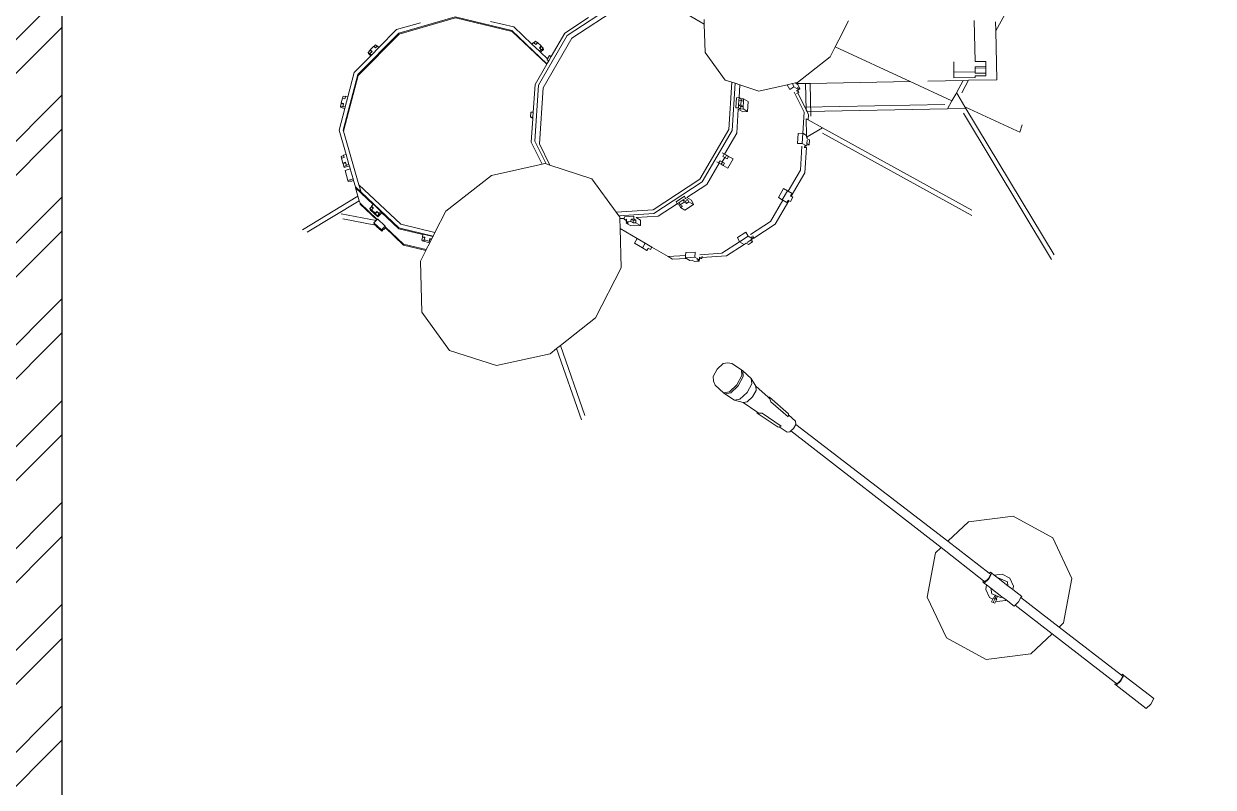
# Model space of a CAD drawing. Header units: metres. Extents: x 217 to 1422, y -179 to 129.
# Drawn here: x 331.323 to 334.422, y 40.325 to 42.314 of the extents above; entities that cross this region are included whole.
import ezdxf

# ---------------------------------------------------------------- set-up
doc = ezdxf.new("R2010")
doc.units = ezdxf.units.M
doc.header["$LTSCALE"] = 0.5
doc.header["$MEASUREMENT"] = 0

# ---------------------------------------------------------------- blocks, each defined once
blk = doc.blocks.new('Drum Kit')
at = {"lineweight": 0}
for p, q in [((-20.825, 21.397), (-30.807, 27.419)), ((-20.506, 21.573), (-30.488, 27.595)), ((-9.213, 26.92), (-15.206, 23.611)), ((-22.112, 25.264), (-21.611, 25.403)), ((-22.029, 25.041), (-22.112, 25.264)), ((-22.029, 25.041), (-20.389, 21.503)), ((-18.539, 23.675), (-18.576, 21.751)), ((-18.539, 23.675), (-15.206, 23.611)), ((-15.206, 23.611), (-14.575, 23.599)), ((-18.259, 22.941), (-18.273, 22.213)), ((-18.076, 22.938), (-18.259, 22.941)), ((-18.076, 22.938), (-18.09, 22.209)), ((-18.076, 22.938), (-17.725, 22.931)), ((-17.725, 22.931), (-17.739, 22.202)), ((-17.634, 22.929), (-17.725, 22.931)), ((-17.648, 22.201), (-17.634, 22.929)), ((-17.282, 22.922), (-17.634, 22.929)), ((-17.296, 22.194), (-17.282, 22.922)), ((-22.177, 11.779), (-27.811, 21.985)), ((-21.812, 11.772), (-27.446, 21.978)), ((-18.379, 22.215), (-18.407, 20.758)), ((-18.273, 22.213), (-18.379, 22.215)), ((-18.09, 22.209), (-18, 22.208)), ((-18.028, 20.751), (-18, 22.208)), ((-18, 22.208), (-17.739, 22.202)), ((-17.739, 22.202), (-17.648, 22.201)), ((-17.296, 22.194), (-14.497, 22.14)), ((-20.506, 21.573), (-20.531, 20.312)), ((-20.389, 21.503), (-20.506, 21.573)), ((-19.576, 21.012), (-20.389, 21.503)), ((-18.583, 21.386), (-19.426, 20.921)), ((-18.576, 21.751), (-19.419, 21.286)), ((-18.63, 18.97), (-18.583, 21.386)), ((-18.583, 21.386), (-18.576, 21.751)), ((-20.531, 20.312), (-20.715, 10.72)), ((-20.531, 20.312), (-19.979, 20.616)), ((-19.979, 20.616), (-19.512, 20.874)), ((-19.979, 20.616), (-18.653, 17.756)), ((-19.426, 20.921), (-19.576, 21.012)), ((-19.512, 20.874), (-19.426, 20.921)), ((-18.407, 20.758), (-18.028, 20.751)), ((-17.324, 20.737), (-18.028, 20.751)), ((-20.219, 20.123), (-20.402, 10.567)), ((-18.653, 17.756), (-18.784, 10.937)), ((-18.653, 17.756), (-16.287, 12.649)), ((-14.505, 13.558), (-15.813, 12.891)), ((-16.965, 12.303), (-18.722, 10.062)), ((-16.287, 12.649), (-16.965, 12.303)), ((-15.813, 12.891), (-16.287, 12.649)), ((-21.812, 11.772), (-22.439, 10.733)), ((-21.279, 10.807), (-21.812, 11.772)), ((-24.888, 10.577), (-26.494, 9.642)), ((-23.159, 10.687), (-24.888, 10.577)), ((-23.169, 10.526), (-23.159, 10.687)), ((-23.069, 10.532), (-23.159, 10.687)), ((-23.059, 10.693), (-23.069, 10.532)), ((-22.993, 10.698), (-23.059, 10.693)), ((-22.878, 10.383), (-23.059, 10.693)), ((-22.983, 10.859), (-22.993, 10.698)), ((-22.893, 10.704), (-22.993, 10.698)), ((-22.983, 10.859), (-22.649, 10.881)), ((-22.983, 10.859), (-22.893, 10.704)), ((-22.659, 10.719), (-22.893, 10.704)), ((-22.649, 10.881), (-22.559, 10.725)), ((-22.559, 10.725), (-22.439, 10.733)), ((-22.439, 10.733), (-22.464, 10.692)), ((-22.464, 10.692), (-22.336, 10.689)), ((-22.336, 10.689), (-22.184, 10.427)), ((-22.336, 10.689), (-21.203, 10.667)), ((-20.936, 10.829), (-21.279, 10.807)), ((-21.203, 10.667), (-21.279, 10.807)), ((-18.784, 10.937), (-21.014, 10.979)), ((-20.715, 10.72), (-20.936, 10.829)), ((-20.582, 10.656), (-20.715, 10.72)), ((-20.402, 10.567), (-20.582, 10.656)), ((-18.79, 10.621), (-20.582, 10.656)), ((-19.425, 10.089), (-20.402, 10.567)), ((-18.79, 10.621), (-18.803, 9.972)), ((-18.784, 10.937), (-18.79, 10.621)), ((-26.859, 9.582), (-26.56, 9.756)), ((-26.56, 9.756), (-26.494, 9.642)), ((-24.708, 10.267), (-26.139, 9.433)), ((-23.078, 10.37), (-24.708, 10.267)), ((-22.898, 10.06), (-22.878, 10.383)), ((-22.203, 10.104), (-22.898, 10.06)), ((-22.184, 10.427), (-22.878, 10.383)), ((-22.203, 10.104), (-22.184, 10.427)), ((-20.755, 10.518), (-22.184, 10.427)), ((-19.39, 9.85), (-20.755, 10.518)), ((-19.481, 10.005), (-19.425, 10.089)), ((-19.425, 10.089), (-19.385, 10.15)), ((-19.385, 10.15), (-19.246, 10.082)), ((-19.295, 9.995), (-19.385, 10.15)), ((-19.242, 10.075), (-19.295, 9.995)), ((-19.151, 10.228), (-19.246, 10.082)), ((-19.246, 10.082), (-19.242, 10.075)), ((-19.2, 10.14), (-19.242, 10.075)), ((-19.209, 9.539), (-19.019, 9.83)), ((-19.019, 9.83), (-19.2, 10.14)), ((-19.061, 10.072), (-19.2, 10.14)), ((-19.151, 10.228), (-18.871, 10.091)), ((-19.151, 10.228), (-19.061, 10.072)), ((-18.798, 9.722), (-19.019, 9.83)), ((-18.871, 10.091), (-18.803, 9.972)), ((-18.803, 9.972), (-18.781, 9.935)), ((-18.753, 9.922), (-18.798, 9.722)), ((-18.781, 9.935), (-18.753, 9.922)), ((-18.722, 10.062), (-18.753, 9.922)), ((-26.792, 9.469), (-28.398, 8.534)), ((-26.76, 9.072), (-28.217, 8.223)), ((-26.929, 9.361), (-26.78, 9.448)), ((-26.916, 9.341), (-26.929, 9.361)), ((-26.768, 9.427), (-26.916, 9.341)), ((-26.76, 9.072), (-26.916, 9.341)), ((-26.859, 9.582), (-26.792, 9.469)), ((-26.792, 9.469), (-26.78, 9.448)), ((-26.78, 9.448), (-26.768, 9.427)), ((-26.736, 9.03), (-26.76, 9.072)), ((-26.115, 9.392), (-26.736, 9.03)), ((-26.579, 8.761), (-26.736, 9.03)), ((-25.958, 9.123), (-26.579, 8.761)), ((-26.494, 9.642), (-26.482, 9.622)), ((-26.482, 9.622), (-26.308, 9.723)), ((-26.482, 9.622), (-26.47, 9.601)), ((-26.47, 9.601), (-26.296, 9.702)), ((-26.308, 9.723), (-26.296, 9.702)), ((-26.296, 9.702), (-26.139, 9.433)), ((-26.139, 9.433), (-26.115, 9.392)), ((-25.958, 9.123), (-26.115, 9.392)), ((-18.875, 9.375), (-19.305, 7.434)), ((-18.875, 9.375), (-19.209, 9.539)), ((-18.798, 9.722), (-18.875, 9.375)), ((-28.398, 8.534), (-29.347, 7.084)), ((-28.217, 8.223), (-29.112, 6.858)), ((-19.305, 7.434), (-18.883, 6.13)), ((-29.692, 6.557), (-29.784, 6.418)), ((-29.783, 6.713), (-29.6, 6.992)), ((-29.783, 6.713), (-29.692, 6.557)), ((-29.509, 6.837), (-29.637, 6.641)), ((-29.222, 6.69), (-29.603, 6.108)), ((-29.6, 6.992), (-29.509, 6.837)), ((-29.6, 6.992), (-29.454, 6.921)), ((-29.509, 6.837), (-29.454, 6.921)), ((-29.454, 6.921), (-29.402, 7)), ((-29.402, 7), (-29.347, 7.084)), ((-29.402, 7), (-29.222, 6.69)), ((-29.402, 7), (-29.257, 6.929)), ((-29.202, 7.013), (-29.347, 7.084)), ((-29.347, 7.084), (-29.257, 6.929)), ((-28.931, 6.547), (-29.312, 5.965)), ((-28.931, 6.547), (-29.222, 6.69)), ((-20.729, 6.335), (-20.709, 6.658)), ((-20.015, 6.702), (-20.709, 6.658)), ((-20.709, 6.658), (-20.529, 6.348)), ((-19.834, 6.392), (-20.015, 6.702)), ((-29.784, 6.418), (-30.568, 5.221)), ((-29.603, 6.108), (-30.387, 4.91)), ((-29.603, 6.108), (-29.784, 6.418)), ((-29.312, 5.965), (-29.603, 6.108)), ((-22.177, 5.921), (-23.609, 5.087)), ((-20.548, 6.024), (-22.177, 5.921)), ((-18.781, 5.815), (-21.997, 5.61)), ((-20.729, 6.335), (-20.548, 6.024)), ((-20.529, 6.348), (-20.538, 6.186)), ((-20.373, 6.197), (-20.538, 6.186)), ((-20.538, 6.186), (-20.448, 6.031)), ((-20.363, 6.358), (-20.529, 6.348)), ((-20.458, 5.869), (-20.448, 6.031)), ((-20.458, 5.869), (-19.764, 5.913)), ((-20.448, 6.031), (-20.282, 6.041)), ((-20.363, 6.358), (-20.373, 6.197)), ((-20.282, 6.041), (-20.373, 6.197)), ((-20.035, 6.379), (-20.363, 6.358)), ((-20.272, 6.203), (-20.363, 6.358)), ((-20.272, 6.203), (-20.282, 6.041)), ((-19.948, 6.063), (-20.282, 6.041)), ((-20.272, 6.203), (-19.939, 6.224)), ((-20.029, 6.379), (-19.834, 6.392)), ((-19.939, 6.224), (-20.029, 6.379)), ((-19.939, 6.224), (-19.948, 6.063)), ((-19.948, 6.063), (-19.754, 6.075)), ((-19.939, 6.224), (-19.844, 6.23)), ((-19.834, 6.392), (-19.844, 6.23)), ((-19.754, 6.075), (-19.844, 6.23)), ((-19.764, 5.913), (-19.754, 6.075)), ((-18.883, 6.13), (-19.754, 6.075)), ((-18.883, 6.13), (-18.781, 5.815)), ((-18.781, 5.815), (-18.704, 5.578)), ((-30.568, 5.221), (-30.67, 3.542)), ((-30.387, 4.91), (-30.48, 3.393)), ((-25.506, 3.567), (-21.997, 5.61)), ((-25.326, 3.402), (-21.942, 5.372)), ((-23.946, 5.667), (-24.567, 5.305)), ((-24.567, 5.305), (-24.386, 4.995)), ((-24.238, 5.081), (-24.386, 4.995)), ((-24.386, 4.995), (-24.308, 4.86)), ((-24.16, 4.947), (-24.308, 4.86)), ((-24.238, 5.081), (-24.16, 4.947)), ((-24.148, 4.926), (-24.16, 4.947)), ((-24.148, 4.926), (-23.849, 5.1)), ((-24.148, 4.926), (-24.069, 4.791)), ((-23.765, 5.356), (-23.946, 5.667)), ((-23.939, 5.255), (-23.765, 5.356)), ((-23.939, 5.255), (-23.861, 5.12)), ((-23.861, 5.12), (-23.687, 5.222)), ((-23.849, 5.1), (-23.861, 5.12)), ((-23.849, 5.1), (-23.771, 4.965)), ((-23.771, 4.965), (-23.597, 5.066)), ((-23.765, 5.356), (-23.687, 5.222)), ((-23.609, 5.087), (-23.687, 5.222)), ((-23.597, 5.066), (-23.609, 5.087)), ((-23.519, 4.932), (-23.597, 5.066)), ((-18.704, 5.578), (-21.942, 5.372)), ((-18.704, 5.578), (-18.558, 5.125)), ((-18.558, 5.125), (-16.68, 3.753)), ((-24.23, 4.726), (-25.687, 3.878)), ((-24.308, 4.86), (-24.23, 4.726)), ((-24.23, 4.726), (-24.218, 4.705)), ((-24.218, 4.705), (-24.069, 4.791)), ((-24.139, 4.571), (-24.218, 4.705)), ((-30.947, 3.034), (-30.928, 3.345)), ((-30.928, 3.345), (-30.828, 3.352)), ((-30.928, 3.345), (-30.838, 3.19)), ((-30.838, 3.19), (-30.828, 3.352)), ((-30.828, 3.352), (-30.827, 3.371)), ((-30.827, 3.371), (-30.753, 3.376)), ((-30.827, 3.371), (-30.646, 3.061)), ((-30.753, 3.376), (-30.744, 3.537)), ((-30.753, 3.376), (-30.653, 3.382)), ((-30.67, 3.542), (-30.744, 3.537)), ((-30.744, 3.537), (-30.653, 3.382)), ((-30.57, 3.548), (-30.67, 3.542)), ((-25.506, 3.567), (-27.676, 0.254)), ((-25.326, 3.402), (-27.42, 0.206)), ((-25.687, 3.878), (-26.581, 2.512)), ((-16.68, 3.753), (-14.731, 3.7)), ((-13.396, 1.407), (-14.731, 3.7)), ((-14.731, 3.7), (-14.414, 3.692)), ((-30.947, 3.034), (-30.857, 2.879)), ((-30.857, 2.879), (-30.866, 2.725)), ((-30.734, 2.498), (-30.866, 2.725)), ((-30.734, 2.498), (-30.792, 1.54)), ((-30.685, 2.414), (-30.734, 2.498)), ((-30.646, 3.061), (-30.685, 2.414)), ((-30.299, 3.083), (-30.646, 3.061)), ((-30.299, 3.083), (-30.338, 2.437)), ((-27.053, 2.965), (-27.434, 2.383)), ((-26.762, 2.822), (-27.053, 2.965)), ((-26.872, 2.654), (-27.053, 2.965)), ((-26.979, 2.491), (-26.872, 2.654)), ((-26.889, 2.336), (-26.979, 2.491)), ((-26.979, 2.491), (-26.834, 2.42)), ((-26.872, 2.654), (-26.727, 2.583)), ((-26.834, 2.42), (-26.727, 2.583)), ((-26.581, 2.512), (-26.762, 2.822)), ((-26.636, 2.428), (-26.727, 2.583)), ((-30.539, 2.424), (-30.685, 2.414)), ((-30.539, 2.424), (-30.611, 1.23)), ((-30.338, 2.437), (-30.539, 2.424)), ((-27.018, 1.846), (-27.857, 0.564)), ((-27.434, 2.383), (-27.253, 2.072)), ((-27.162, 2.211), (-27.253, 2.072)), ((-27.253, 2.072), (-27.108, 2.001)), ((-27.072, 2.056), (-27.162, 2.211)), ((-27.072, 2.056), (-27.108, 2.001)), ((-27.108, 2.001), (-27.018, 1.846)), ((-27.072, 2.056), (-26.889, 2.336)), ((-27.072, 2.056), (-26.927, 1.985)), ((-27.018, 1.846), (-26.927, 1.985)), ((-26.872, 1.775), (-27.018, 1.846)), ((-26.743, 2.265), (-26.927, 1.985)), ((-26.889, 2.336), (-26.743, 2.265)), ((-26.872, 1.775), (-26.491, 2.357)), ((-26.743, 2.265), (-26.834, 2.42)), ((-26.743, 2.265), (-26.636, 2.428)), ((-26.491, 2.357), (-26.636, 2.428)), ((-30.611, 1.23), (-30.792, 1.54)), ((-29.967, 0.123), (-30.611, 1.23)), ((-29.967, 0.123), (-30.122, 0.033)), ((-30.035, -0.118), (-30.122, 0.033)), ((-29.696, -0.342), (-29.967, 0.123)), ((-27.857, 0.564), (-27.95, -0.953)), ((-27.676, 0.254), (-27.821, -2.129)), ((-27.42, 0.206), (-27.573, -2.31)), ((-30.19, -0.208), (-30.035, -0.118)), ((-30.19, -0.208), (-30.187, -0.213)), ((-30.187, -0.213), (-30.032, -0.122)), ((-30.187, -0.213), (-30.006, -0.523)), ((-30.035, -0.118), (-30.032, -0.122)), ((-29.696, -0.342), (-30.006, -0.523)), ((-30.006, -0.523), (-29.693, -1.061)), ((-29.383, -0.88), (-29.696, -0.342)), ((-28.477, -0.664), (-28.517, -1.311)), ((-28.13, -0.642), (-28.477, -0.664)), ((-28.297, -0.975), (-28.477, -0.664)), ((-27.95, -0.953), (-28.13, -0.642)), ((-29.383, -0.88), (-29.693, -1.061)), ((-28.703, -2.048), (-29.383, -0.88)), ((-28.517, -1.311), (-28.336, -1.621)), ((-28.327, -1.467), (-28.336, -1.621)), ((-28.336, -1.621), (-28.24, -1.615)), ((-28.24, -1.615), (-28.327, -1.467)), ((-28.308, -1.156), (-28.297, -0.975)), ((-28.308, -1.156), (-28.134, -1.145)), ((-28.217, -1.311), (-28.308, -1.156)), ((-28.297, -0.975), (-28.123, -0.964)), ((-28.236, -1.622), (-28.24, -1.615)), ((-28.236, -1.622), (-28.217, -1.311)), ((-28.236, -1.622), (-28.158, -1.617)), ((-28.217, -1.311), (-28.044, -1.3)), ((-28.158, -1.617), (-28.063, -1.611)), ((-28.158, -1.617), (-28.072, -1.765)), ((-28.134, -1.145), (-28.123, -0.964)), ((-28.044, -1.3), (-28.134, -1.145)), ((-28.033, -1.119), (-28.123, -0.964)), ((-28.072, -1.765), (-28.063, -1.611)), ((-28.044, -1.3), (-28.033, -1.119)), ((-27.859, -1.108), (-28.033, -1.119)), ((-27.898, -1.754), (-27.859, -1.108)), ((-31.381, -1.976), (-34.798, -3.719)), ((-28.703, -2.048), (-31.381, -1.976)), ((-28.017, -2.067), (-28.703, -2.048)), ((-27.999, -1.761), (-28.072, -1.765)), ((-27.999, -1.761), (-28.017, -2.067)), ((-27.902, -2.07), (-28.017, -2.067)), ((-27.898, -1.754), (-27.999, -1.761)), ((-27.821, -2.129), (-27.902, -2.07)), ((-27.573, -2.31), (-27.821, -2.129)), ((-25.295, -3.976), (-27.573, -2.31)), ((-15.705, -5.34), (-13.612, -2.143)), ((-15.525, -5.65), (-13.431, -2.454)), ((-34.798, -3.719), (-36.679, -6.118)), ((-24.369, -6.835), (-25.295, -3.976)), ((-41.743, -4.689), (-36.885, -6.38)), ((-36.679, -6.118), (-41.467, -4.451)), ((-15.345, -5.815), (-14.288, -4.203)), ((-19.09, -7.31), (-15.705, -5.34)), ((-18.909, -7.621), (-15.525, -5.65)), ((-36.885, -6.38), (-37.238, -6.832)), ((-36.679, -6.118), (-36.885, -6.38)), ((-16.95, -6.75), (-15.345, -5.815)), ((-37.238, -6.832), (-38.048, -10.481)), ((-24.369, -6.835), (-22.903, -7.553)), ((-24.284, -7.098), (-24.369, -6.835)), ((-24.3, -7.379), (-24.256, -7.183)), ((-24.284, -7.098), (-22.722, -7.863)), ((-24.256, -7.183), (-24.284, -7.098)), ((-22.903, -7.553), (-19.09, -7.31)), ((-18.854, -7.858), (-17.481, -7.059)), ((-17.481, -7.059), (-17.446, -7.039)), ((-15.242, -9.428), (-17.481, -7.059)), ((-17.446, -7.039), (-17.249, -6.924)), ((-15.168, -9.449), (-17.446, -7.039)), ((-16.95, -6.75), (-17.249, -6.924)), ((-17.183, -7.037), (-17.249, -6.924)), ((-17.113, -6.997), (-17.183, -7.037)), ((-16.884, -6.864), (-17.113, -6.997)), ((-16.662, -7.474), (-17.113, -6.997)), ((-16.884, -6.864), (-16.95, -6.75)), ((-16.662, -7.474), (-16.46, -7.275)), ((-16.386, -7.296), (-16.515, -7.423)), ((-16.46, -7.275), (-16.386, -7.296)), ((-16.268, -7.42), (-16.386, -7.296)), ((-25.066, -10.832), (-24.3, -7.379)), ((-24.3, -7.379), (-22.807, -8.11)), ((-22.807, -8.11), (-21.184, -8.007)), ((-22.722, -7.863), (-18.909, -7.621)), ((-21.184, -8.007), (-21.083, -8)), ((-21.093, -8.162), (-21.184, -8.007)), ((-21.093, -8.162), (-21.083, -8)), ((-21.083, -8), (-20.75, -7.979)), ((-20.759, -8.141), (-20.75, -7.979)), ((-20.75, -7.979), (-18.854, -7.858)), ((-16.593, -7.547), (-16.662, -7.474)), ((-16.593, -7.547), (-16.478, -7.433)), ((-16.101, -8.067), (-16.593, -7.547)), ((-16.515, -7.423), (-16.478, -7.433)), ((-16.478, -7.433), (-16.383, -7.533)), ((-16.268, -7.42), (-16.383, -7.533)), ((-16.383, -7.533), (-16.36, -7.558)), ((-16.231, -7.43), (-16.36, -7.558)), ((-16.231, -7.43), (-16.268, -7.42)), ((-16.231, -7.43), (-15.995, -7.68)), ((-16.009, -7.694), (-16.124, -7.808)), ((-16.124, -7.808), (-16.009, -7.929)), ((-16.101, -8.067), (-15.986, -7.953)), ((-14.925, -9.311), (-16.101, -8.067)), ((-15.995, -7.68), (-16.009, -7.694)), ((-16.009, -7.694), (-15.894, -7.816)), ((-15.894, -7.816), (-16.009, -7.929)), ((-16.009, -7.929), (-15.986, -7.953)), ((-20.759, -8.141), (-21.093, -8.162)), ((-14.32, -13.298), (-15.242, -9.428)), ((-14.246, -13.319), (-15.168, -9.449)), ((-14.549, -10.888), (-14.925, -9.311)), ((-38.048, -10.481), (-37.01, -13.688)), ((-27.506, -13.945), (-25.066, -10.832)), ((-37.01, -13.688), (-34.402, -15.594)), ((-15.423, -17.145), (-14.32, -13.298)), ((-15.349, -17.167), (-14.246, -13.319)), ((-28.964, -14.688), (-27.506, -13.945)), ((-30.924, -15.688), (-30.193, -15.315)), ((-30.193, -15.315), (-30.131, -15.284)), ((-30.193, -15.315), (-29.832, -16.829)), ((-30.131, -15.284), (-29.66, -15.043)), ((-30.131, -15.284), (-29.758, -16.85)), ((-29.66, -15.043), (-29.599, -15.012)), ((-29.66, -15.043), (-29.536, -15.563)), ((-29.599, -15.012), (-29.435, -14.928)), ((-29.583, -15.077), (-29.599, -15.012)), ((-29.583, -15.077), (-29.41, -15.032)), ((-29.546, -15.088), (-29.583, -15.077)), ((-29.546, -15.088), (-29.373, -15.042)), ((-29.465, -15.426), (-29.546, -15.088)), ((-29.465, -15.426), (-29.502, -15.416)), ((-29.502, -15.416), (-29.462, -15.584)), ((-29.465, -15.426), (-29.325, -15.39)), ((-29.435, -14.928), (-29.404, -14.913)), ((-29.41, -15.032), (-29.435, -14.928)), ((-29.373, -15.042), (-29.41, -15.032)), ((-29.404, -14.913), (-29.24, -14.829)), ((-29.373, -15.042), (-29.404, -14.913)), ((-29.325, -15.39), (-29.292, -15.381)), ((-29.325, -15.39), (-29.289, -15.539)), ((-29.252, -15.55), (-29.292, -15.381)), ((-29.24, -14.829), (-29.209, -14.813)), ((-29.079, -15.504), (-29.24, -14.829)), ((-29.209, -14.813), (-28.964, -14.688)), ((-29.209, -14.813), (-28.648, -17.168)), ((-28.964, -14.688), (-28.406, -17.03)), ((-34.402, -15.594), (-30.924, -15.688)), ((-29.536, -15.563), (-29.462, -15.584)), ((-29.462, -15.584), (-29.289, -15.539)), ((-29.289, -15.539), (-29.252, -15.55)), ((-29.112, -15.513), (-29.252, -15.55)), ((-29.079, -15.504), (-29.112, -15.513)), ((-29.112, -15.513), (-28.722, -17.147)), ((-15.112, -17.31), (-14.641, -15.667)), ((-29.832, -16.829), (-28.656, -18.073)), ((-29.758, -16.85), (-28.605, -18.07)), ((-28.406, -17.03), (-25.707, -19.885)), ((-28.722, -17.147), (-27.569, -18.367)), ((-28.648, -17.168), (-26.219, -19.738)), ((-18.254, -19.939), (-15.423, -17.145)), ((-18.18, -19.961), (-15.349, -17.167)), ((-16.336, -18.518), (-15.112, -17.31)), ((-28.863, -18.325), (-28.748, -18.211)), ((-28.863, -18.325), (-28.789, -18.346)), ((-28.748, -18.446), (-28.863, -18.325)), ((-28.531, -18.092), (-28.789, -18.346)), ((-28.789, -18.346), (-28.297, -18.866)), ((-28.656, -18.073), (-28.771, -18.187)), ((-28.771, -18.187), (-28.734, -18.197)), ((-28.748, -18.211), (-28.771, -18.187)), ((-28.762, -18.46), (-28.748, -18.446)), ((-28.526, -18.71), (-28.762, -18.46)), ((-28.762, -18.46), (-28.725, -18.47)), ((-28.748, -18.211), (-28.734, -18.197)), ((-28.725, -18.47), (-28.748, -18.446)), ((-28.642, -18.06), (-28.656, -18.073)), ((-28.605, -18.07), (-28.531, -18.092)), ((-28.531, -18.092), (-28.04, -18.611)), ((-28.095, -18.666), (-28.147, -18.717)), ((-28.068, -18.639), (-28.095, -18.666)), ((-28.095, -18.666), (-27.034, -19.789)), ((-28.04, -18.611), (-28.068, -18.639)), ((-28.068, -18.639), (-26.96, -19.81)), ((-27.643, -18.346), (-27.901, -18.6)), ((-27.901, -18.6), (-27.41, -19.12)), ((-27.827, -18.621), (-27.901, -18.6)), ((-27.827, -18.621), (-27.698, -18.494)), ((-27.689, -18.767), (-27.827, -18.621)), ((-27.661, -18.505), (-27.698, -18.494)), ((-27.56, -18.64), (-27.698, -18.494)), ((-27.689, -18.767), (-27.56, -18.64)), ((-27.532, -18.378), (-27.661, -18.505)), ((-27.523, -18.651), (-27.661, -18.505)), ((-27.652, -18.778), (-27.523, -18.651)), ((-27.523, -18.651), (-27.56, -18.64)), ((-27.041, -18.898), (-27.532, -18.378)), ((-16.852, -19.027), (-16.336, -18.518)), ((-16.25, -18.637), (-16.36, -18.745)), ((-16.336, -18.518), (-16.236, -18.624)), ((-16.236, -18.624), (-16.25, -18.637)), ((-16.151, -18.743), (-16.25, -18.637)), ((-28.526, -18.71), (-28.489, -18.72)), ((-28.489, -18.72), (-28.462, -18.749)), ((-28.462, -18.749), (-28.371, -18.844)), ((-28.462, -18.749), (-28.037, -20.975)), ((-28.297, -18.866), (-28.371, -18.844)), ((-28.147, -18.717), (-28.297, -18.866)), ((-28.147, -18.717), (-27.693, -21.095)), ((-27.652, -18.778), (-27.689, -18.767)), ((-27.416, -19.028), (-27.652, -18.778)), ((-27.416, -19.028), (-27.453, -19.017)), ((-27.453, -19.017), (-27.336, -19.141)), ((-27.416, -19.028), (-27.301, -18.914)), ((-27.41, -19.12), (-27.336, -19.141)), ((-27.336, -19.141), (-27.207, -19.014)), ((-27.301, -18.914), (-27.287, -18.901)), ((-27.301, -18.914), (-27.207, -19.014)), ((-27.17, -19.025), (-27.287, -18.901)), ((-27.207, -19.014), (-27.17, -19.025)), ((-27.055, -18.911), (-27.17, -19.025)), ((-27.041, -18.898), (-27.055, -18.911)), ((-27.055, -18.911), (-25.925, -20.107)), ((-18.048, -20.207), (-16.894, -19.068)), ((-16.894, -19.068), (-16.852, -19.027)), ((-16.894, -19.068), (-16.74, -19.23)), ((-16.852, -19.027), (-16.752, -19.132)), ((-16.752, -19.132), (-16.789, -19.122)), ((-16.666, -19.251), (-16.789, -19.122)), ((-16.621, -19.003), (-16.752, -19.132)), ((-16.666, -19.251), (-16.74, -19.23)), ((-16.522, -19.109), (-16.666, -19.251)), ((-16.608, -18.99), (-16.621, -19.003)), ((-16.522, -19.109), (-16.621, -19.003)), ((-16.485, -19.12), (-16.608, -18.99)), ((-16.485, -19.12), (-16.522, -19.109)), ((-16.237, -18.875), (-16.485, -19.12)), ((-16.26, -18.851), (-16.36, -18.745)), ((-16.26, -18.851), (-16.151, -18.743)), ((-16.237, -18.875), (-16.26, -18.851)), ((-26.796, -19.857), (-28.949, -23.426)), ((-28.773, -23.745), (-26.482, -19.947)), ((-26.96, -19.81), (-27.034, -19.789)), ((-26.796, -19.857), (-26.96, -19.81)), ((-26.482, -19.947), (-26.796, -19.857)), ((-25.925, -20.107), (-26.482, -19.947)), ((-26.219, -19.738), (-25.781, -19.864)), ((-26.219, -19.738), (-25.851, -20.128)), ((-25.925, -20.107), (-25.851, -20.128)), ((-25.851, -20.128), (-25.422, -20.251)), ((-25.707, -19.885), (-22.056, -20.931)), ((-25.422, -20.251), (-25.472, -20.426)), ((-25.422, -20.251), (-25.311, -20.283)), ((-25.311, -20.283), (-25.411, -20.633)), ((-25.311, -20.283), (-24.628, -20.479)), ((-22.056, -20.931), (-18.254, -19.939)), ((-21.982, -20.953), (-18.18, -19.961)), ((-19.704, -20.639), (-18.048, -20.207)), ((-25.485, -20.612), (-25.435, -20.437)), ((-25.485, -20.612), (-25.411, -20.633)), ((-25.472, -20.426), (-25.435, -20.437)), ((-25.411, -20.633), (-24.728, -20.829)), ((-24.628, -20.479), (-24.728, -20.829)), ((-24.628, -20.479), (-24.423, -20.537)), ((-24.423, -20.537), (-24.524, -20.887)), ((-24.45, -20.909), (-24.524, -20.887)), ((-24.45, -20.909), (-24.399, -20.733)), ((-24.258, -20.963), (-24.45, -20.909)), ((-24.423, -20.537), (-24.312, -20.569)), ((-24.362, -20.744), (-24.399, -20.733)), ((-24.312, -20.569), (-24.362, -20.744)), ((-24.208, -20.788), (-24.362, -20.744)), ((-23.629, -20.765), (-24.312, -20.569)), ((-24.258, -20.963), (-24.208, -20.788)), ((-24.221, -20.974), (-24.258, -20.963)), ((-24.221, -20.974), (-24.171, -20.799)), ((-23.893, -21.068), (-24.221, -20.974)), ((-24.171, -20.799), (-24.208, -20.788)), ((-23.893, -21.068), (-23.842, -20.893)), ((-23.893, -21.068), (-23.766, -21.104)), ((-23.842, -20.893), (-23.716, -20.929)), ((-23.766, -21.104), (-23.716, -20.929)), ((-23.716, -20.929), (-23.679, -20.94)), ((-23.629, -20.765), (-23.679, -20.94)), ((-23.629, -20.765), (-21.988, -21.235)), ((-22.056, -20.931), (-21.982, -20.953)), ((-21.988, -21.235), (-20.494, -20.845)), ((-20.494, -20.845), (-20.396, -20.82)), ((-20.494, -20.845), (-20.428, -21.121)), ((-20.396, -20.82), (-19.704, -20.639)), ((-20.396, -20.82), (-20.359, -20.977)), ((-20.359, -20.977), (-20.396, -20.966)), ((-20.354, -21.142), (-20.396, -20.966)), ((-20.198, -20.935), (-20.359, -20.977)), ((-20.16, -21.092), (-20.354, -21.142)), ((-20.165, -20.926), (-20.198, -20.935)), ((-20.16, -21.092), (-20.198, -20.935)), ((-20.123, -21.102), (-20.165, -20.926)), ((-20.123, -21.102), (-20.16, -21.092)), ((-19.79, -21.015), (-20.123, -21.102)), ((-19.699, -20.804), (-19.832, -20.839)), ((-19.795, -20.996), (-19.832, -20.839)), ((-19.795, -20.996), (-19.662, -20.962)), ((-19.79, -21.015), (-19.795, -20.996)), ((-19.704, -20.639), (-19.667, -20.796)), ((-19.667, -20.796), (-19.699, -20.804)), ((-19.662, -20.962), (-19.699, -20.804)), ((-20.354, -21.142), (-20.428, -21.121))]:
    blk.add_line(p, q, dxfattribs=at)
blk = doc.blocks.new('Mic 1')
at = {"lineweight": 0}
for p, q in [((0.026, 12.953), (-0.398, 12.889)), ((-0.398, 12.889), (-0.398, 10.31)), ((0.45, 12.889), (0.026, 12.953)), ((0.45, 12.889), (0.45, 10.31)), ((0.026, 10.374), (-0.398, 10.31)), ((-0.398, 10.31), (-0.398, 10.183)), ((-0.398, 10.183), (-0.3, 10.169)), ((0.026, 10.344), (-0.3, 10.296)), ((-0.3, 10.296), (-0.3, 10.169)), ((-0.3, 10.169), (-0.3, 4.686)), ((0.45, 10.31), (0.026, 10.374)), ((0.352, 10.296), (0.026, 10.344)), ((0.352, 10.296), (0.352, 10.169)), ((0.352, 10.169), (0.45, 10.183)), ((0.352, 10.169), (0.352, 4.789)), ((0.45, 10.183), (0.45, 10.31)), ((-2.274, 4.373), (-4.451, 2.196)), ((-0.3, 4.686), (-2.274, 4.373)), ((-0.3, 4.686), (-0.3, 1.499)), ((0.767, 4.855), (0.352, 4.789)), ((0.352, 4.789), (0.352, 1.499)), ((3.51, 3.457), (0.767, 4.855)), ((4.908, 0.714), (3.51, 3.457)), ((-4.451, 2.196), (-4.933, -0.845)), ((-0.3, 1.499), (-0.398, 1.485)), ((-0.398, 1.485), (-0.398, 0.794)), ((0.026, 1.548), (-0.3, 1.499)), ((0.352, 1.499), (0.026, 1.548)), ((0.45, 1.485), (0.352, 1.499)), ((0.45, 1.485), (0.45, 0.719)), ((-1.068, 0.207), (-1.098, 0.086)), ((-1.098, 0.086), (-0.916, 0.041)), ((-1.068, 0.207), (-1.038, 0.328)), ((-1.068, 0.207), (-0.781, 0.136)), ((-1.038, 0.328), (-0.877, 0.288)), ((-0.916, 0.041), (-0.957, -0.215)), ((-0.916, 0.041), (-0.811, 0.015)), ((-0.864, 0.369), (-0.877, 0.288)), ((-0.877, 0.288), (-0.751, 0.257)), ((-0.446, 0.787), (-0.864, 0.369)), ((-0.801, 0.056), (-0.811, 0.015)), ((-0.781, 0.136), (-0.801, 0.056)), ((-0.601, 0.006), (-0.801, 0.056)), ((-0.781, 0.136), (-0.761, 0.217)), ((-0.579, 0.086), (-0.781, 0.136)), ((-0.761, 0.217), (-0.751, 0.257)), ((-0.761, 0.217), (-0.559, 0.167)), ((-0.601, 0.006), (-0.667, -0.241)), ((-0.579, 0.086), (-0.601, 0.006)), ((-0.491, 0.414), (-0.579, 0.086)), ((-0.579, 0.086), (-0.559, 0.167)), ((-0.398, 0.439), (-0.491, 0.414)), ((-0.398, 0.794), (-0.446, 0.787)), ((-0.398, 0.794), (-0.398, 0.439)), ((-0.398, 0.439), (-0.398, -0.51)), ((0.664, 0.611), (0.45, 0.719)), ((0.45, 0.719), (0.45, 0.302)), ((0.642, 0.11), (0.45, 0.302)), ((0.45, 0.302), (0.45, -0.549)), ((0.467, -0.545), (0.642, 0.11)), ((0.932, 0.084), (0.664, 0.611)), ((0.84, -0.5), (0.932, 0.084)), ((4.426, -2.327), (4.908, 0.714)), ((-0.957, -0.215), (-0.689, -0.742)), ((-0.689, -0.742), (-0.398, -0.89)), ((-0.667, -0.241), (-0.398, -0.51)), ((-0.398, -0.51), (-0.398, -0.89)), ((0.45, -0.889), (0.84, -0.5)), ((0.45, -0.549), (0.467, -0.545)), ((0.45, -0.549), (0.45, -0.889)), ((-4.933, -0.845), (-3.535, -3.588)), ((-0.398, -0.89), (-0.398, -1.094)), ((0.026, -1.031), (-0.398, -1.094)), ((-0.398, -1.094), (-0.398, -1.221)), ((-0.398, -1.221), (-0.3, -1.236)), ((0.026, -1.06), (-0.3, -1.109)), ((-0.3, -1.109), (-0.3, -1.206)), ((-0.3, -1.206), (-0.3, -1.236)), ((-0.3, -1.236), (-0.288, -4.906)), ((0.45, -1.094), (0.026, -1.031)), ((0.352, -1.109), (0.026, -1.06)), ((0.352, -1.236), (0.341, -4.806)), ((0.352, -1.206), (0.352, -1.109)), ((0.352, -1.206), (0.352, -1.236)), ((0.352, -1.236), (0.45, -1.221)), ((0.45, -0.889), (0.45, -1.094)), ((0.45, -1.221), (0.45, -1.094)), ((2.249, -4.504), (4.426, -2.327)), ((-3.535, -3.588), (-0.792, -4.986)), ((0.341, -4.806), (0.297, -17.906)), ((0.341, -4.806), (2.249, -4.504)), ((-0.792, -4.986), (-0.288, -4.906)), ((-0.288, -4.906), (-0.245, -17.894)), ((-0.245, -17.894), (-0.012, -17.856)), ((-0.012, -17.856), (0.297, -17.906)), ((-0.487, -18.04), (-0.528, -18.697)), ((-0.417, -18.616), (-0.528, -18.697)), ((-0.417, -18.616), (-0.494, -20.188)), ((-0.487, -18.04), (-0.348, -17.91)), ((-0.348, -17.91), (-0.245, -17.894)), ((0.297, -17.906), (0.323, -17.91)), ((0.323, -17.91), (0.463, -18.04)), ((0.392, -18.616), (0.469, -20.188)), ((0.503, -18.697), (0.392, -18.616)), ((0.463, -18.04), (0.503, -18.697)), ((-0.582, -18.736), (-0.699, -20.453)), ((-0.528, -18.697), (-0.582, -18.736)), ((0.557, -18.736), (0.503, -18.697)), ((0.557, -18.736), (0.674, -20.453)), ((-0.631, -20.365), (-0.494, -20.188)), ((0.606, -20.365), (0.469, -20.188)), ((-0.641, -20.531), (-0.711, -21.657)), ((-0.699, -20.453), (-0.631, -20.365)), ((-0.641, -20.531), (-0.699, -20.453)), ((-0.631, -20.365), (-0.641, -20.531)), ((0.606, -20.365), (0.617, -20.531)), ((0.674, -20.453), (0.606, -20.365)), ((0.617, -20.531), (0.674, -20.453)), ((0.617, -20.531), (0.686, -21.657)), ((-0.711, -21.657), (-0.949, -22.231)), ((-0.506, -21.465), (-0.711, -21.657)), ((-0.012, -21.868), (-0.675, -21.974)), ((-0.012, -21.386), (-0.506, -21.465)), ((0.482, -21.465), (-0.012, -21.386)), ((0.65, -21.974), (-0.012, -21.868)), ((0.686, -21.657), (0.482, -21.465)), ((0.686, -21.657), (0.925, -22.231)), ((-0.949, -22.231), (-1.009, -23.006)), ((-0.717, -22.733), (-1.009, -23.006)), ((-0.675, -21.974), (-0.949, -22.231)), ((-0.012, -22.62), (-0.717, -22.733)), ((-0.012, -22.735), (-0.717, -22.848)), ((0.692, -22.733), (-0.012, -22.62)), ((0.692, -22.848), (-0.012, -22.735)), ((0.925, -22.231), (0.65, -21.974)), ((0.984, -23.006), (0.692, -22.733)), ((0.925, -22.231), (0.984, -23.006)), ((-1.009, -23.121), (-0.717, -22.848)), ((-1.009, -23.121), (-1.009, -23.006)), ((-1.009, -23.121), (-0.946, -23.896)), ((0.984, -23.121), (0.692, -22.848)), ((0.984, -23.121), (0.922, -23.896)), ((0.984, -23.121), (0.984, -23.006)), ((-0.946, -23.896), (-0.806, -24.151)), ((-0.806, -24.151), (-0.574, -24.369)), ((-0.574, -24.369), (-0.012, -24.459)), ((-0.012, -24.459), (0.549, -24.369)), ((0.549, -24.369), (0.781, -24.151)), ((0.922, -23.896), (0.781, -24.151))]:
    blk.add_line(p, q, dxfattribs=at)

msp = doc.modelspace()

# ---------------------------------------------------------------- hatches: boundary and pattern name
at = {"ltscale": 0.5, "transparency": 33554636}
h = msp.add_hatch(dxfattribs=at)
h.set_pattern_fill('ANSI32', color=256, scale=0.5)
h.paths.add_polyline_path([(329.6889, 82.7722), (319.4161, 82.7722), (319.4161, 81.1956), (319.6161, 81.1956), (319.6161, 82.5722), (326.8618, 82.5722), (326.8618, 78.7956), (326.9668, 78.7956), (327.0618, 78.7956), (327.0618, 82.5722), (329.6889, 82.5722)])
h.paths.add_polyline_path([(319.6161, 79.6956), (319.4161, 79.6956), (319.4161, 76.6956), (319.6161, 76.6956)])
h.paths.add_polyline_path([(319.6161, 75.1956), (319.4161, 75.1956), (319.4161, 72.2423), (319.6161, 72.2423), (319.6161, 73.6189), (326.8618, 73.6189), (326.8618, 69.8423), (327.0618, 69.8423), (327.0618, 73.6189), (327.0618, 77.3956), (326.8618, 77.3956), (326.8618, 73.8189), (319.6161, 73.8189)])
h.paths.add_polyline_path([(319.6161, 70.7423), (319.4161, 70.7423), (319.4161, 67.7423), (319.6161, 67.7423)])
h.paths.add_polyline_path([(327.0618, 68.4423), (326.8618, 68.4423), (326.8618, 64.8657), (319.6161, 64.8657), (319.6161, 66.2423), (319.4161, 66.2423), (319.4161, 63.2891), (319.6161, 63.2891), (319.6161, 64.6657), (326.8618, 64.6657), (326.8618, 60.8891), (327.0618, 60.8891), (327.0618, 64.6657)])
h.paths.add_polyline_path([(319.6161, 61.7891), (319.4161, 61.7891), (319.4161, 58.7891), (319.6161, 58.7891)])
h.paths.add_polyline_path([(329.1783, 55.7124), (327.0618, 55.7124), (327.0618, 59.4891), (326.8618, 59.4891), (326.8618, 55.9124), (319.6161, 55.9124), (319.6161, 57.2891), (319.4161, 57.2891), (319.4161, 55.7124), (319.4161, 47.7592), (319.6161, 47.7592), (319.6161, 55.5124), (328.9783, 55.5124), (328.9783, 53.813), (329.0833, 53.813), (329.1783, 53.813)])
h.paths.add_polyline_path([(329.1783, 52.413), (328.9783, 52.413), (328.9783, 47.7592), (329.1783, 47.7592)], flags=17)
h.paths.add_polyline_path([(335.4043, 47.8592), (331.2232, 47.8592), (331.2232, 37.599), (331.4232, 37.599), (331.4232, 47.6592), (335.4043, 47.6592)])
h.paths.add_polyline_path([(340.9854, 47.8592), (336.8043, 47.8592), (336.8043, 47.6592), (340.7854, 47.6592), (340.7854, 37.599), (340.9854, 37.599)])
h.paths.add_polyline_path([(334.5701, 58.2856), (334.2479, 58.2856), (334.2479, 57.209), (334.4479, 57.209), (334.4479, 58.0856), (334.5701, 58.0856)])
h.paths.add_polyline_path([(342.6101, 58.2856), (335.5701, 58.2856), (335.5701, 58.0856), (342.6101, 58.0856)])
h.paths.add_polyline_path([(334.4479, 55.709), (334.2479, 55.709), (334.2479, 52.709), (334.4479, 52.709)])
h.paths.add_polyline_path([(334.4479, 51.209), (334.2479, 51.209), (334.2479, 50.1324), (336.129, 50.1324), (336.129, 50.3324), (334.4479, 50.3324)])
h.paths.add_polyline_path([(340.629, 50.3324), (337.629, 50.3324), (337.629, 50.1324), (340.629, 50.1324)])
h.paths.add_polyline_path([(350.1912, 50.3324), (347.1912, 50.3324), (347.1912, 50.1324), (350.1912, 50.1324)])
h.paths.add_polyline_path([(355.2534, 50.3324), (353.5723, 50.3324), (353.5723, 58.0856), (353.8948, 58.0856), (353.8948, 58.2856), (353.3723, 58.2856), (353.3723, 58.1056), (353.3723, 56.9056), (353.3723, 50.3324), (351.6912, 50.3324), (351.6912, 50.1324), (353.5723, 50.1324), (355.2534, 50.1324)])
h.paths.add_polyline_path([(352.1723, 58.2856), (345.1533, 58.2856), (345.1533, 58.0856), (352.1723, 58.0856)])
h.paths.add_polyline_path([(344.1533, 58.2856), (343.8101, 58.2856), (343.8101, 58.1056), (343.8101, 56.9056), (343.8101, 50.3324), (342.129, 50.3324), (342.129, 50.1324), (344.0101, 50.1324), (345.6912, 50.1324), (345.6912, 50.3324), (344.0101, 50.3324), (344.0101, 58.0856), (344.1533, 58.0856)])
h.paths.add_polyline_path([(361.7345, 58.2856), (354.8948, 58.2856), (354.8948, 58.0856), (361.7345, 58.0856)])
h.paths.add_polyline_path([(363.1345, 58.2856), (362.9345, 58.2856), (362.9345, 58.1056), (362.9345, 56.9056), (362.9345, 50.3324), (361.2534, 50.3324), (361.2534, 50.1324), (363.1345, 50.1324)])
h.paths.add_polyline_path([(359.7534, 50.3324), (356.7534, 50.3324), (356.7534, 50.1324), (359.7534, 50.1324)])
h.paths.add_polyline_path([(344.0831, 92.018), (343.8831, 92.018), (343.8831, 91.0851), (344.0831, 91.0851)])
h.paths.add_polyline_path([(344.0831, 89.8851), (343.8831, 89.8851), (343.8831, 85.9877), (349.4731, 85.9877), (349.4731, 86.1877), (344.0831, 86.1877), (344.0831, 87.6377), (344.0831, 87.9877), (344.0831, 88.3377), (344.0831, 88.6877), (344.0831, 89.0587), (345.1331, 89.0587), (345.1331, 89.2377), (347.3748, 89.2377), (347.3749, 89.2587), (346.6577, 89.2587), (344.0831, 89.2587)])
h.paths.add_polyline_path([(348.7831, 90.0902), (348.5831, 90.0902), (348.5831, 89.2587), (347.5749, 89.2587), (347.5748, 89.0587), (348.7831, 89.0587)])
h.paths.add_polyline_path([(348.7831, 92.2067), (348.5831, 92.2067), (348.5831, 91.9742), (348.7831, 91.9742)])
h.paths.add_polyline_path([(348.7831, 93.481), (348.5831, 93.481), (348.5831, 93.2067), (348.6881, 93.2067), (348.7831, 93.2067)])
h.paths.add_polyline_path([(344.0831, 94.1492), (343.8831, 94.1492), (343.8831, 93.218), (344.0831, 93.218)])
h.paths.add_polyline_path([(344.0831, 95.7877), (348.5831, 95.7877), (348.5831, 95.5985), (348.7831, 95.5985), (348.7831, 95.7877), (349.3631, 95.7877), (349.3631, 95.9877), (343.8831, 95.9877), (343.8831, 95.3492), (344.0831, 95.3492)])
h.paths.add_polyline_path([(358.8831, 95.9877), (353.4031, 95.9877), (353.4031, 95.7877), (358.6831, 95.7877), (358.6831, 92.9587), (353.9831, 92.9587), (353.9831, 92.7587), (354.1831, 92.7587), (355.1375, 92.7587), (358.6831, 92.7587), (358.6831, 89.2587), (355.3914, 89.2587), (355.3914, 89.2377), (357.6331, 89.2377), (357.6331, 89.0587), (358.6831, 89.0587), (358.6831, 86.1877), (353.2931, 86.1877), (353.2931, 85.9877), (358.8831, 85.9877)])
h.paths.add_polyline_path([(355.1914, 89.2587), (354.1831, 89.2587), (354.1831, 91.7587), (353.9831, 91.7587), (353.9831, 89.0587), (355.1915, 89.0587)], flags=17)
h.paths.add_polyline_path([(353.9487, 72.2602), (356.5238, 72.2602), (356.5238, 73.9088), (353.9487, 73.9088)], flags=9)
h.paths.add_polyline_path([(361.4796, 64.5102), (364.7074, 64.5102), (364.7074, 66.1588), (361.4796, 66.1588)], flags=9)

# ---------------------------------------------------------------- linework, layer by layer
at = {"transparency": 33554636}
msp.add_lwpolyline([(335.4043, 47.8592), (331.2232, 47.8592), (331.2232, 37.599), (331.4232, 37.599), (331.4232, 47.6592), (335.4043, 47.6592)], dxfattribs=at)

# ---------------------------------------------------------------- block references
at = {"transparency": 33554636, "yscale": 0.03814608863124729, "zscale": 0.03814608863124729}
for name, p, xscale, rotation in [('Drum Kit', (332.9548, 42.8749), -0.03814608863124729, 270), ('Mic 1', (333.8677, 40.8435), -0.03814608863124728, 232.2944381707552)]:
    msp.add_blockref(name, p, dxfattribs=dict(at, xscale=xscale, rotation=rotation))

doc.saveas('drawing.dxf')
